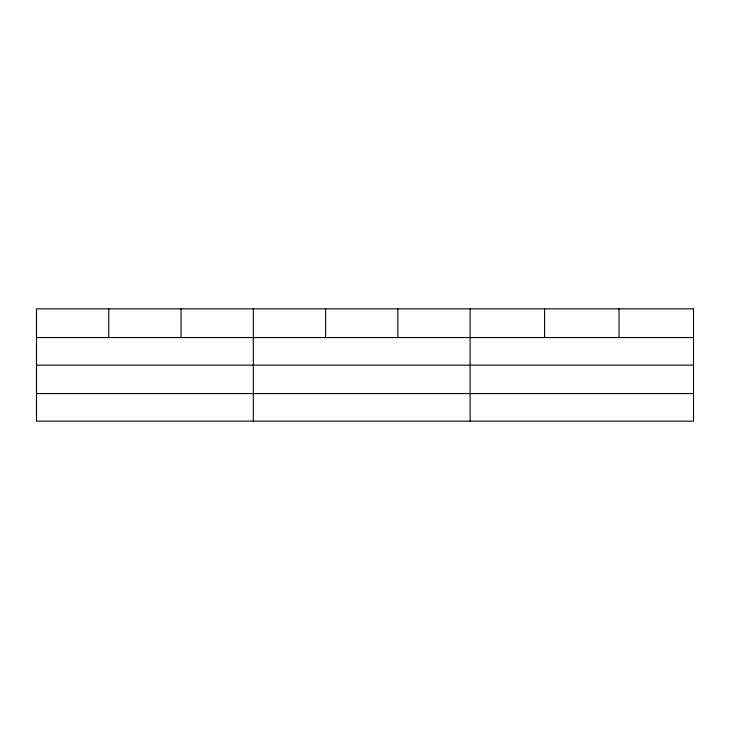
<?xml version="1.0" encoding="UTF-8"?>
<svg xmlns="http://www.w3.org/2000/svg" width="730" height="730" viewBox="0 0 730 730"><rect width="100%" height="100%" fill="white"/><g stroke="black" fill="none" stroke-linecap="round" stroke-linejoin="round"><path stroke-width="1.09" d="M36.5 337.552L693.5 337.552M36.5 365.137L693.5 365.137M36.5 393.561L693.5 393.561M619.04 308.845L619.04 337.552M544.58 308.845L544.58 337.552M470.12 308.845L470.12 421.155M397.85 308.845L397.85 337.552M325.58 308.845L325.58 337.552M253.31 308.845L253.31 421.155M181.04 308.845L181.04 337.552M108.77 308.845L108.77 337.552M693.5 308.845L36.5 308.845L36.5 421.155L693.5 421.155L693.5 308.845"/></g></svg>
